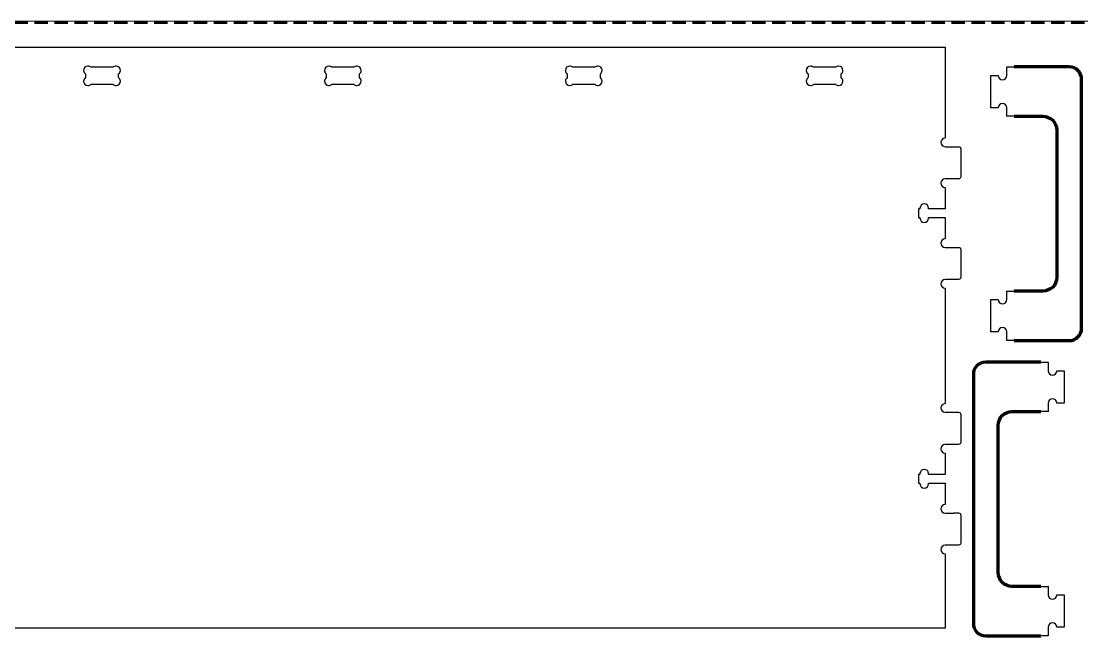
# Model space of a CAD drawing. Header units: inches. Extents: x 0 to 193, y 0 to 198.
# Drawn here: x 33.22 to 65.15, y 179.22 to 197.98 of the extents above; entities that cross this region are included whole.
import ezdxf

# ---------------------------------------------------------------- set-up
doc = ezdxf.new("R2010")
doc.units = ezdxf.units.IN
doc.header["$MEASUREMENT"] = 0
doc.linetypes.add('AI-Linetype-1', pattern=[0.6, 0.4, -0.2])
doc.layers.add('Layer 1', color=7, linetype='Continuous')

# ---------------------------------------------------------------- blocks, each defined once
blk = doc.blocks.new('block 2')
at = {"layer": 'Layer 1', "lineweight": 0}
blk.add_lwpolyline([(0.003, 197.98), (192.778, 197.98), (192.778, 0.008), (0.003, 0.008), (0.003, 197.98)], dxfattribs=at)
at = {"layer": 'Layer 1', "color": 1, "linetype": 'AI-Linetype-1', "lineweight": 120}
blk.add_lwpolyline([(0.025, 197.955), (96.023, 197.955), (96.023, 149.957), (0.025, 149.957), (0.025, 197.955)], dxfattribs=at)

msp = doc.modelspace()

# ---------------------------------------------------------------- linework, layer by layer
at = {"layer": 'Layer 1', "color": 7, "lineweight": 25}
for points, knots in [([(32.032, 197.198), (32.032, 197.198), (32.032, 194.46), (32.032, 194.46), (32.102, 194.457), (32.157, 194.4), (32.157, 194.33), (32.157, 194.26), (32.102, 194.203), (32.032, 194.2), (32.032, 194.2), (32.032, 194.199), (32.032, 194.199), (32.032, 194.199), (31.624, 194.199), (31.624, 194.199), (31.589, 194.199), (31.561, 194.171), (31.561, 194.136), (31.561, 194.136), (31.561, 193.292), (31.561, 193.292), (31.561, 193.258), (31.589, 193.23), (31.624, 193.23), (31.624, 193.23), (32.032, 193.23), (32.032, 193.23), (32.032, 193.23), (32.032, 193.228), (32.032, 193.228), (32.102, 193.225), (32.157, 193.169), (32.157, 193.099), (32.157, 193.029), (32.102, 192.972), (32.032, 192.969), (32.032, 192.969), (32.032, 192.328), (32.032, 192.328), (32.032, 192.328), (32.528, 192.328), (32.528, 192.328), (32.528, 192.328), (32.528, 192.351), (32.528, 192.351), (32.528, 192.423), (32.586, 192.481), (32.657, 192.481), (32.729, 192.481), (32.786, 192.423), (32.786, 192.351), (32.786, 192.351), (32.786, 192.328), (32.786, 192.328), (32.786, 192.328), (32.832, 192.328), (32.832, 192.328), (32.832, 192.328), (32.832, 192.069), (32.832, 192.069), (32.832, 192.069), (32.786, 192.069), (32.786, 192.069), (32.786, 192.069), (32.786, 192.046), (32.786, 192.046), (32.786, 191.975), (32.729, 191.917), (32.657, 191.917), (32.586, 191.917), (32.528, 191.975), (32.528, 192.046), (32.528, 192.046), (32.528, 192.069), (32.528, 192.069), (32.528, 192.069), (32.032, 192.069), (32.032, 192.069), (32.032, 192.069), (32.032, 191.423), (32.032, 191.423), (32.102, 191.42), (32.157, 191.364), (32.157, 191.293), (32.157, 191.221), (32.099, 191.164), (32.027, 191.164), (32.027, 191.164), (31.787, 191.164), (31.787, 191.164), (31.776, 191.164), (31.766, 191.165), (31.756, 191.167), (31.756, 191.167), (31.624, 191.167), (31.624, 191.167), (31.589, 191.167), (31.561, 191.14), (31.561, 191.105), (31.561, 191.105), (31.561, 190.261), (31.561, 190.261), (31.561, 190.227), (31.589, 190.199), (31.624, 190.199), (31.624, 190.199), (32.032, 190.199), (32.032, 190.199), (32.032, 190.199), (32.032, 190.197), (32.032, 190.197), (32.102, 190.194), (32.157, 190.137), (32.157, 190.067), (32.157, 189.997), (32.102, 189.941), (32.032, 189.938), (32.032, 189.938), (32.032, 186.459), (32.032, 186.459), (32.102, 186.456), (32.157, 186.399), (32.157, 186.329), (32.157, 186.259), (32.102, 186.202), (32.032, 186.199), (32.032, 186.199), (32.032, 186.198), (32.032, 186.198), (32.032, 186.198), (31.624, 186.198), (31.624, 186.198), (31.589, 186.198), (31.561, 186.17), (31.561, 186.135), (31.561, 186.135), (31.561, 185.291), (31.561, 185.291), (31.561, 185.257), (31.589, 185.229), (31.624, 185.229), (31.624, 185.229), (32.032, 185.229), (32.032, 185.229), (32.032, 185.229), (32.032, 185.227), (32.032, 185.227), (32.102, 185.224), (32.157, 185.168), (32.157, 185.098), (32.157, 185.028), (32.102, 184.971), (32.032, 184.968), (32.032, 184.968), (32.032, 184.327), (32.032, 184.327), (32.032, 184.327), (32.528, 184.327), (32.528, 184.327), (32.528, 184.327), (32.528, 184.35), (32.528, 184.35), (32.528, 184.422), (32.586, 184.48), (32.657, 184.48), (32.729, 184.48), (32.786, 184.422), (32.786, 184.35), (32.786, 184.35), (32.786, 184.327), (32.786, 184.327), (32.786, 184.327), (32.832, 184.327), (32.832, 184.327), (32.832, 184.327), (32.832, 184.068), (32.832, 184.068), (32.832, 184.068), (32.786, 184.068), (32.786, 184.068), (32.786, 184.068), (32.786, 184.045), (32.786, 184.045), (32.786, 183.974), (32.729, 183.916), (32.657, 183.916), (32.586, 183.916), (32.528, 183.974), (32.528, 184.045), (32.528, 184.045), (32.528, 184.068), (32.528, 184.068), (32.528, 184.068), (32.032, 184.068), (32.032, 184.068), (32.032, 184.068), (32.032, 183.422), (32.032, 183.422), (32.102, 183.419), (32.157, 183.363), (32.157, 183.292), (32.157, 183.22), (32.099, 183.163), (32.027, 183.163), (32.027, 183.163), (31.787, 183.163), (31.787, 183.163), (31.776, 183.163), (31.766, 183.164), (31.756, 183.166), (31.756, 183.166), (31.624, 183.166), (31.624, 183.166), (31.589, 183.166), (31.561, 183.139), (31.561, 183.104), (31.561, 183.104), (31.561, 182.26), (31.561, 182.26), (31.561, 182.226), (31.589, 182.198), (31.624, 182.198), (31.624, 182.198), (32.032, 182.198), (32.032, 182.198), (32.032, 182.198), (32.032, 182.196), (32.032, 182.196), (32.102, 182.193), (32.157, 182.136), (32.157, 182.066), (32.157, 181.996), (32.102, 181.939), (32.032, 181.937), (32.032, 181.937), (32.032, 179.699), (32.032, 179.699), (32.032, 179.699), (61.031, 179.699), (61.031, 179.699), (61.031, 179.699), (61.031, 181.937), (61.031, 181.937), (60.962, 181.94), (60.907, 181.996), (60.907, 182.066), (60.907, 182.136), (60.962, 182.193), (61.031, 182.196), (61.031, 182.196), (61.031, 182.198), (61.031, 182.198), (61.031, 182.198), (61.44, 182.198), (61.44, 182.198), (61.474, 182.198), (61.502, 182.226), (61.502, 182.26), (61.502, 182.26), (61.502, 183.104), (61.502, 183.104), (61.502, 183.139), (61.474, 183.166), (61.44, 183.166), (61.44, 183.166), (61.307, 183.166), (61.307, 183.166), (61.298, 183.164), (61.287, 183.163), (61.277, 183.163), (61.277, 183.163), (61.037, 183.163), (61.037, 183.163), (60.965, 183.163), (60.907, 183.22), (60.907, 183.292), (60.907, 183.362), (60.962, 183.419), (61.031, 183.422), (61.031, 183.422), (61.031, 184.068), (61.031, 184.068), (61.031, 184.068), (60.536, 184.068), (60.536, 184.068), (60.536, 184.068), (60.536, 184.045), (60.536, 184.045), (60.536, 183.974), (60.478, 183.916), (60.406, 183.916), (60.335, 183.916), (60.277, 183.974), (60.277, 184.045), (60.277, 184.045), (60.277, 184.068), (60.277, 184.068), (60.277, 184.068), (60.232, 184.068), (60.232, 184.068), (60.232, 184.068), (60.232, 184.327), (60.232, 184.327), (60.232, 184.327), (60.277, 184.327), (60.277, 184.327), (60.277, 184.327), (60.277, 184.35), (60.277, 184.35), (60.277, 184.422), (60.335, 184.48), (60.406, 184.48), (60.478, 184.48), (60.536, 184.422), (60.536, 184.35), (60.536, 184.35), (60.536, 184.327), (60.536, 184.327), (60.536, 184.327), (61.031, 184.327), (61.031, 184.327), (61.031, 184.327), (61.031, 184.968), (61.031, 184.968), (60.962, 184.971), (60.907, 185.028), (60.907, 185.098), (60.907, 185.168), (60.962, 185.224), (61.031, 185.227), (61.031, 185.227), (61.031, 185.229), (61.031, 185.229), (61.031, 185.229), (61.44, 185.229), (61.44, 185.229), (61.474, 185.229), (61.502, 185.257), (61.502, 185.291), (61.502, 185.291), (61.502, 186.135), (61.502, 186.135), (61.502, 186.17), (61.474, 186.198), (61.44, 186.198), (61.44, 186.198), (61.031, 186.198), (61.031, 186.198), (61.031, 186.198), (61.031, 186.199), (61.031, 186.199), (60.962, 186.203), (60.907, 186.259), (60.907, 186.329), (60.907, 186.399), (60.962, 186.456), (61.031, 186.459), (61.031, 186.459), (61.031, 189.938), (61.031, 189.938), (60.962, 189.941), (60.907, 189.997), (60.907, 190.067), (60.907, 190.137), (60.962, 190.194), (61.031, 190.197), (61.031, 190.197), (61.031, 190.199), (61.031, 190.199), (61.031, 190.199), (61.44, 190.199), (61.44, 190.199), (61.474, 190.199), (61.502, 190.227), (61.502, 190.261), (61.502, 190.261), (61.502, 191.105), (61.502, 191.105), (61.502, 191.14), (61.474, 191.167), (61.44, 191.167), (61.44, 191.167), (61.307, 191.167), (61.307, 191.167), (61.298, 191.165), (61.287, 191.164), (61.277, 191.164), (61.277, 191.164), (61.037, 191.164), (61.037, 191.164), (60.965, 191.164), (60.907, 191.221), (60.907, 191.293), (60.907, 191.363), (60.962, 191.42), (61.031, 191.423), (61.031, 191.423), (61.031, 192.069), (61.031, 192.069), (61.031, 192.069), (60.536, 192.069), (60.536, 192.069), (60.536, 192.069), (60.536, 192.046), (60.536, 192.046), (60.536, 191.975), (60.478, 191.917), (60.406, 191.917), (60.335, 191.917), (60.277, 191.975), (60.277, 192.046), (60.277, 192.046), (60.277, 192.069), (60.277, 192.069), (60.277, 192.069), (60.232, 192.069), (60.232, 192.069), (60.232, 192.069), (60.232, 192.328), (60.232, 192.328), (60.232, 192.328), (60.277, 192.328), (60.277, 192.328), (60.277, 192.328), (60.277, 192.351), (60.277, 192.351), (60.277, 192.423), (60.335, 192.481), (60.406, 192.481), (60.478, 192.481), (60.536, 192.423), (60.536, 192.351), (60.536, 192.351), (60.536, 192.328), (60.536, 192.328), (60.536, 192.328), (61.031, 192.328), (61.031, 192.328), (61.031, 192.328), (61.031, 192.969), (61.031, 192.969), (60.962, 192.972), (60.907, 193.029), (60.907, 193.099), (60.907, 193.169), (60.962, 193.225), (61.031, 193.228), (61.031, 193.228), (61.031, 193.23), (61.031, 193.23), (61.031, 193.23), (61.44, 193.23), (61.44, 193.23), (61.474, 193.23), (61.502, 193.258), (61.502, 193.292), (61.502, 193.292), (61.502, 194.136), (61.502, 194.136), (61.502, 194.171), (61.474, 194.199), (61.44, 194.199), (61.44, 194.199), (61.031, 194.199), (61.031, 194.199), (61.031, 194.199), (61.031, 194.2), (61.031, 194.2), (60.962, 194.204), (60.907, 194.26), (60.907, 194.33), (60.907, 194.4), (60.962, 194.457), (61.031, 194.46), (61.031, 194.46), (61.031, 197.198), (61.031, 197.198), (61.031, 197.198), (32.032, 197.198), (32.032, 197.198)], [0, 0, 0, 0, 1, 1, 1, 2, 2, 2, 3, 3, 3, 4, 4, 4, 5, 5, 5, 6, 6, 6, 7, 7, 7, 8, 8, 8, 9, 9, 9, 10, 10, 10, 11, 11, 11, 12, 12, 12, 13, 13, 13, 14, 14, 14, 15, 15, 15, 16, 16, 16, 17, 17, 17, 18, 18, 18, 19, 19, 19, 20, 20, 20, 21, 21, 21, 22, 22, 22, 23, 23, 23, 24, 24, 24, 25, 25, 25, 26, 26, 26, 27, 27, 27, 28, 28, 28, 29, 29, 29, 30, 30, 30, 31, 31, 31, 32, 32, 32, 33, 33, 33, 34, 34, 34, 35, 35, 35, 36, 36, 36, 37, 37, 37, 38, 38, 38, 39, 39, 39, 40, 40, 40, 41, 41, 41, 42, 42, 42, 43, 43, 43, 44, 44, 44, 45, 45, 45, 46, 46, 46, 47, 47, 47, 48, 48, 48, 49, 49, 49, 50, 50, 50, 51, 51, 51, 52, 52, 52, 53, 53, 53, 54, 54, 54, 55, 55, 55, 56, 56, 56, 57, 57, 57, 58, 58, 58, 59, 59, 59, 60, 60, 60, 61, 61, 61, 62, 62, 62, 63, 63, 63, 64, 64, 64, 65, 65, 65, 66, 66, 66, 67, 67, 67, 68, 68, 68, 69, 69, 69, 70, 70, 70, 71, 71, 71, 72, 72, 72, 73, 73, 73, 74, 74, 74, 75, 75, 75, 76, 76, 76, 77, 77, 77, 78, 78, 78, 79, 79, 79, 80, 80, 80, 81, 81, 81, 82, 82, 82, 83, 83, 83, 84, 84, 84, 85, 85, 85, 86, 86, 86, 87, 87, 87, 88, 88, 88, 89, 89, 89, 90, 90, 90, 91, 91, 91, 92, 92, 92, 93, 93, 93, 94, 94, 94, 95, 95, 95, 96, 96, 96, 97, 97, 97, 98, 98, 98, 99, 99, 99, 100, 100, 100, 101, 101, 101, 102, 102, 102, 103, 103, 103, 104, 104, 104, 105, 105, 105, 106, 106, 106, 107, 107, 107, 108, 108, 108, 109, 109, 109, 110, 110, 110, 111, 111, 111, 112, 112, 112, 113, 113, 113, 114, 114, 114, 115, 115, 115, 116, 116, 116, 117, 117, 117, 118, 118, 118, 119, 119, 119, 120, 120, 120, 121, 121, 121, 122, 122, 122, 123, 123, 123, 124, 124, 124, 125, 125, 125, 126, 126, 126, 127, 127, 127, 128, 128, 128, 129, 129, 129, 130, 130, 130, 131, 131, 131, 132, 132, 132, 133, 133, 133, 134, 134, 134, 135, 135, 135, 136, 136, 136, 137, 137, 137, 138, 138, 138, 139, 139, 139, 140, 140, 140, 141, 141, 141, 142, 142, 142, 143, 143, 143, 144, 144, 144, 145, 145, 145, 146, 146, 146, 147, 147, 147, 148, 148, 148, 149, 149, 149, 150, 150, 150, 151, 151, 151, 152, 152, 152, 153, 153, 153, 154, 154, 154, 155, 155, 155, 156, 156, 156, 157, 157, 157, 158, 158, 158, 159, 159, 159, 160, 160, 160, 160]), ([(35.234, 196.629), (35.27, 196.629), (35.303, 196.615), (35.326, 196.591), (35.326, 196.591), (35.987, 196.591), (35.987, 196.591), (36.011, 196.615), (36.043, 196.629), (36.079, 196.629), (36.151, 196.629), (36.209, 196.571), (36.209, 196.499), (36.209, 196.456), (36.188, 196.418), (36.157, 196.395), (36.157, 196.395), (36.157, 196.279), (36.157, 196.279), (36.188, 196.255), (36.209, 196.218), (36.209, 196.175), (36.209, 196.103), (36.151, 196.045), (36.079, 196.045), (36.043, 196.045), (36.01, 196.059), (35.987, 196.083), (35.987, 196.083), (35.326, 196.083), (35.326, 196.083), (35.303, 196.059), (35.27, 196.045), (35.234, 196.045), (35.162, 196.045), (35.104, 196.103), (35.104, 196.175), (35.104, 196.218), (35.125, 196.255), (35.157, 196.279), (35.157, 196.279), (35.157, 196.395), (35.157, 196.395), (35.125, 196.418), (35.104, 196.456), (35.104, 196.499), (35.104, 196.571), (35.162, 196.629), (35.234, 196.629)], [0, 0, 0, 0, 1, 1, 1, 2, 2, 2, 3, 3, 3, 4, 4, 4, 5, 5, 5, 6, 6, 6, 7, 7, 7, 8, 8, 8, 9, 9, 9, 10, 10, 10, 11, 11, 11, 12, 12, 12, 13, 13, 13, 14, 14, 14, 15, 15, 15, 16, 16, 16, 16]), ([(42.484, 196.629), (42.52, 196.629), (42.553, 196.615), (42.576, 196.591), (42.576, 196.591), (43.237, 196.591), (43.237, 196.591), (43.261, 196.615), (43.293, 196.629), (43.329, 196.629), (43.401, 196.629), (43.459, 196.571), (43.459, 196.499), (43.459, 196.456), (43.438, 196.418), (43.407, 196.395), (43.407, 196.395), (43.407, 196.279), (43.407, 196.279), (43.438, 196.255), (43.459, 196.218), (43.459, 196.175), (43.459, 196.103), (43.401, 196.045), (43.329, 196.045), (43.293, 196.045), (43.26, 196.059), (43.237, 196.083), (43.237, 196.083), (42.576, 196.083), (42.576, 196.083), (42.553, 196.059), (42.52, 196.045), (42.484, 196.045), (42.412, 196.045), (42.354, 196.103), (42.354, 196.175), (42.354, 196.218), (42.375, 196.255), (42.407, 196.279), (42.407, 196.279), (42.407, 196.395), (42.407, 196.395), (42.375, 196.418), (42.354, 196.456), (42.354, 196.499), (42.354, 196.571), (42.412, 196.629), (42.484, 196.629)], [0, 0, 0, 0, 1, 1, 1, 2, 2, 2, 3, 3, 3, 4, 4, 4, 5, 5, 5, 6, 6, 6, 7, 7, 7, 8, 8, 8, 9, 9, 9, 10, 10, 10, 11, 11, 11, 12, 12, 12, 13, 13, 13, 14, 14, 14, 15, 15, 15, 16, 16, 16, 16]), ([(49.734, 196.629), (49.77, 196.629), (49.803, 196.615), (49.826, 196.591), (49.826, 196.591), (50.487, 196.591), (50.487, 196.591), (50.511, 196.615), (50.543, 196.629), (50.579, 196.629), (50.651, 196.629), (50.709, 196.571), (50.709, 196.499), (50.709, 196.456), (50.688, 196.418), (50.657, 196.395), (50.657, 196.395), (50.657, 196.279), (50.657, 196.279), (50.688, 196.255), (50.709, 196.218), (50.709, 196.175), (50.709, 196.103), (50.651, 196.045), (50.579, 196.045), (50.543, 196.045), (50.51, 196.059), (50.487, 196.083), (50.487, 196.083), (49.826, 196.083), (49.826, 196.083), (49.803, 196.059), (49.77, 196.045), (49.734, 196.045), (49.662, 196.045), (49.604, 196.103), (49.604, 196.175), (49.604, 196.218), (49.625, 196.255), (49.657, 196.279), (49.657, 196.279), (49.657, 196.395), (49.657, 196.395), (49.625, 196.418), (49.604, 196.456), (49.604, 196.499), (49.604, 196.571), (49.662, 196.629), (49.734, 196.629)], [0, 0, 0, 0, 1, 1, 1, 2, 2, 2, 3, 3, 3, 4, 4, 4, 5, 5, 5, 6, 6, 6, 7, 7, 7, 8, 8, 8, 9, 9, 9, 10, 10, 10, 11, 11, 11, 12, 12, 12, 13, 13, 13, 14, 14, 14, 15, 15, 15, 16, 16, 16, 16]), ([(56.985, 196.629), (57.021, 196.629), (57.053, 196.615), (57.076, 196.591), (57.076, 196.591), (57.738, 196.591), (57.738, 196.591), (57.761, 196.615), (57.793, 196.629), (57.829, 196.629), (57.901, 196.629), (57.959, 196.571), (57.959, 196.499), (57.959, 196.456), (57.939, 196.418), (57.907, 196.395), (57.907, 196.395), (57.907, 196.279), (57.907, 196.279), (57.939, 196.255), (57.959, 196.218), (57.959, 196.175), (57.959, 196.103), (57.901, 196.045), (57.829, 196.045), (57.793, 196.045), (57.761, 196.059), (57.737, 196.083), (57.737, 196.083), (57.077, 196.083), (57.077, 196.083), (57.053, 196.059), (57.021, 196.045), (56.985, 196.045), (56.913, 196.045), (56.855, 196.103), (56.855, 196.175), (56.855, 196.218), (56.875, 196.255), (56.907, 196.279), (56.907, 196.279), (56.907, 196.395), (56.907, 196.395), (56.875, 196.418), (56.855, 196.456), (56.855, 196.499), (56.855, 196.571), (56.913, 196.629), (56.985, 196.629)], [0, 0, 0, 0, 1, 1, 1, 2, 2, 2, 3, 3, 3, 4, 4, 4, 5, 5, 5, 6, 6, 6, 7, 7, 7, 8, 8, 8, 9, 9, 9, 10, 10, 10, 11, 11, 11, 12, 12, 12, 13, 13, 13, 14, 14, 14, 15, 15, 15, 16, 16, 16, 16]), ([(62.412, 188.623), (62.412, 188.623), (62.631, 188.623), (62.631, 188.623), (62.631, 188.695), (62.689, 188.754), (62.761, 188.754), (62.833, 188.754), (62.891, 188.695), (62.891, 188.623), (62.891, 188.623), (62.892, 188.623), (62.892, 188.623), (62.892, 188.623), (62.892, 188.358), (62.892, 188.358), (62.892, 188.358), (64.767, 188.358), (64.767, 188.358), (64.974, 188.358), (65.141, 188.525), (65.141, 188.733), (65.141, 188.733), (65.141, 196.233), (65.141, 196.233), (65.141, 196.44), (64.974, 196.607), (64.767, 196.607), (64.767, 196.607), (62.892, 196.607), (62.892, 196.607), (62.892, 196.607), (62.892, 196.342), (62.892, 196.342), (62.892, 196.342), (62.891, 196.342), (62.891, 196.342), (62.891, 196.27), (62.833, 196.212), (62.761, 196.212), (62.689, 196.212), (62.631, 196.27), (62.631, 196.342), (62.631, 196.342), (62.412, 196.342), (62.412, 196.342), (62.412, 196.342), (62.412, 195.373), (62.412, 195.373), (62.412, 195.373), (62.631, 195.373), (62.631, 195.373), (62.631, 195.445), (62.689, 195.504), (62.761, 195.504), (62.833, 195.504), (62.891, 195.445), (62.891, 195.373), (62.891, 195.373), (62.892, 195.373), (62.892, 195.373), (62.892, 195.373), (62.892, 195.108), (62.892, 195.108), (62.892, 195.108), (62.893, 195.108), (62.893, 195.108), (62.893, 195.108), (62.893, 195.115), (62.893, 195.115), (62.893, 195.115), (63.978, 195.115), (63.978, 195.115), (64.207, 195.115), (64.391, 194.931), (64.391, 194.702), (64.391, 194.702), (64.391, 190.264), (64.391, 190.264), (64.391, 190.035), (64.207, 189.851), (63.978, 189.851), (63.978, 189.851), (62.893, 189.851), (62.893, 189.851), (62.893, 189.851), (62.893, 189.857), (62.893, 189.857), (62.893, 189.857), (62.892, 189.857), (62.892, 189.857), (62.892, 189.857), (62.892, 189.592), (62.892, 189.592), (62.892, 189.592), (62.891, 189.592), (62.891, 189.592), (62.891, 189.52), (62.833, 189.462), (62.761, 189.462), (62.689, 189.462), (62.631, 189.52), (62.631, 189.592), (62.631, 189.592), (62.412, 189.592), (62.412, 189.592), (62.412, 189.592), (62.412, 188.623), (62.412, 188.623)], [0, 0, 0, 0, 1, 1, 1, 2, 2, 2, 3, 3, 3, 4, 4, 4, 5, 5, 5, 6, 6, 6, 7, 7, 7, 8, 8, 8, 9, 9, 9, 10, 10, 10, 11, 11, 11, 12, 12, 12, 13, 13, 13, 14, 14, 14, 15, 15, 15, 16, 16, 16, 17, 17, 17, 18, 18, 18, 19, 19, 19, 20, 20, 20, 21, 21, 21, 22, 22, 22, 23, 23, 23, 24, 24, 24, 25, 25, 25, 26, 26, 26, 27, 27, 27, 28, 28, 28, 29, 29, 29, 30, 30, 30, 31, 31, 31, 32, 32, 32, 33, 33, 33, 34, 34, 34, 35, 35, 35, 36, 36, 36, 36]), ([(64.612, 187.446), (64.612, 187.446), (64.393, 187.446), (64.393, 187.446), (64.393, 187.374), (64.335, 187.316), (64.263, 187.316), (64.191, 187.316), (64.133, 187.374), (64.133, 187.446), (64.133, 187.446), (64.132, 187.446), (64.132, 187.446), (64.132, 187.446), (64.132, 187.711), (64.132, 187.711), (64.132, 187.711), (62.257, 187.711), (62.257, 187.711), (62.05, 187.711), (61.883, 187.544), (61.883, 187.337), (61.883, 187.337), (61.883, 179.837), (61.883, 179.837), (61.883, 179.63), (62.05, 179.463), (62.257, 179.463), (62.257, 179.463), (64.132, 179.463), (64.132, 179.463), (64.132, 179.463), (64.132, 179.727), (64.132, 179.727), (64.132, 179.727), (64.133, 179.727), (64.133, 179.727), (64.133, 179.799), (64.191, 179.858), (64.263, 179.858), (64.335, 179.858), (64.393, 179.799), (64.393, 179.727), (64.393, 179.727), (64.612, 179.727), (64.612, 179.727), (64.612, 179.727), (64.612, 180.696), (64.612, 180.696), (64.612, 180.696), (64.393, 180.696), (64.393, 180.696), (64.393, 180.624), (64.335, 180.566), (64.263, 180.566), (64.191, 180.566), (64.133, 180.624), (64.133, 180.696), (64.133, 180.696), (64.132, 180.696), (64.132, 180.696), (64.132, 180.696), (64.132, 180.961), (64.132, 180.961), (64.132, 180.961), (64.131, 180.961), (64.131, 180.961), (64.131, 180.961), (64.131, 180.955), (64.131, 180.955), (64.131, 180.955), (63.046, 180.955), (63.046, 180.955), (62.817, 180.955), (62.633, 181.139), (62.633, 181.368), (62.633, 181.368), (62.633, 185.806), (62.633, 185.806), (62.633, 186.035), (62.817, 186.219), (63.046, 186.219), (63.046, 186.219), (64.131, 186.219), (64.131, 186.219), (64.131, 186.219), (64.131, 186.213), (64.131, 186.213), (64.131, 186.213), (64.132, 186.213), (64.132, 186.213), (64.132, 186.213), (64.132, 186.477), (64.132, 186.477), (64.132, 186.477), (64.133, 186.477), (64.133, 186.477), (64.133, 186.549), (64.191, 186.608), (64.263, 186.608), (64.335, 186.608), (64.393, 186.549), (64.393, 186.477), (64.393, 186.477), (64.612, 186.477), (64.612, 186.477), (64.612, 186.477), (64.612, 187.446), (64.612, 187.446)], [0, 0, 0, 0, 1, 1, 1, 2, 2, 2, 3, 3, 3, 4, 4, 4, 5, 5, 5, 6, 6, 6, 7, 7, 7, 8, 8, 8, 9, 9, 9, 10, 10, 10, 11, 11, 11, 12, 12, 12, 13, 13, 13, 14, 14, 14, 15, 15, 15, 16, 16, 16, 17, 17, 17, 18, 18, 18, 19, 19, 19, 20, 20, 20, 21, 21, 21, 22, 22, 22, 23, 23, 23, 24, 24, 24, 25, 25, 25, 26, 26, 26, 27, 27, 27, 28, 28, 28, 29, 29, 29, 30, 30, 30, 31, 31, 31, 32, 32, 32, 33, 33, 33, 34, 34, 34, 35, 35, 35, 36, 36, 36, 36])]:
    msp.add_open_spline(points, degree=3, knots=knots, dxfattribs=at)
at = {"layer": 'Layer 1', "color": 7, "lineweight": 120}
for points in [[(63.115, 188.358), (63.115, 188.358), (64.767, 188.358), (64.767, 188.358), (64.974, 188.358), (65.141, 188.525), (65.141, 188.733), (65.141, 188.733), (65.141, 196.233), (65.141, 196.233), (65.141, 196.44), (64.974, 196.607), (64.767, 196.607), (64.767, 196.607), (63.115, 196.607), (63.115, 196.607)], [(63.115, 195.115), (63.115, 195.115), (63.978, 195.115), (63.978, 195.115), (64.207, 195.115), (64.391, 194.931), (64.391, 194.702), (64.391, 194.702), (64.391, 190.264), (64.391, 190.264), (64.391, 190.035), (64.207, 189.851), (63.978, 189.851), (63.978, 189.851), (63.115, 189.851), (63.115, 189.851)], [(63.909, 187.711), (63.909, 187.711), (62.257, 187.711), (62.257, 187.711), (62.05, 187.711), (61.883, 187.544), (61.883, 187.337), (61.883, 187.337), (61.883, 179.837), (61.883, 179.837), (61.883, 179.63), (62.05, 179.463), (62.257, 179.463), (62.257, 179.463), (63.909, 179.463), (63.909, 179.463)], [(63.909, 180.955), (63.909, 180.955), (63.046, 180.955), (63.046, 180.955), (62.817, 180.955), (62.633, 181.139), (62.633, 181.368), (62.633, 181.368), (62.633, 185.806), (62.633, 185.806), (62.633, 186.035), (62.817, 186.219), (63.046, 186.219), (63.046, 186.219), (63.909, 186.219), (63.909, 186.219)]]:
    msp.add_open_spline(points, degree=3, knots=[0, 0, 0, 0, 1, 1, 1, 2, 2, 2, 3, 3, 3, 4, 4, 4, 5, 5, 5, 5], dxfattribs=at)

# ---------------------------------------------------------------- block references
at = {"layer": 'Layer 1'}
msp.add_blockref('block 2', (0, 0), dxfattribs=at)

doc.saveas('drawing.dxf')
